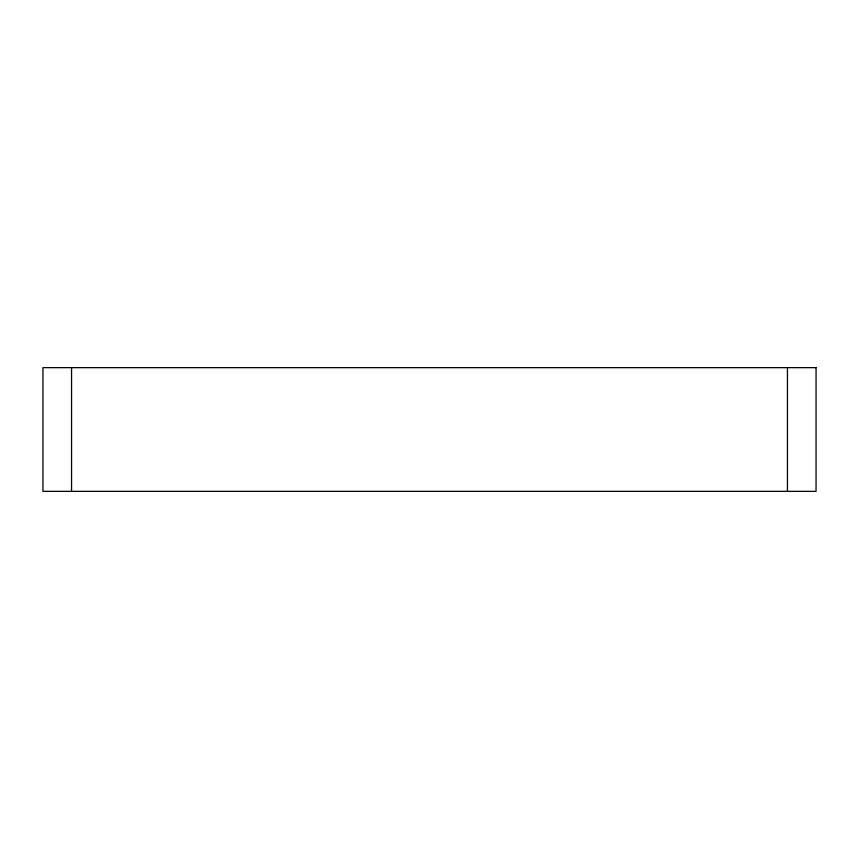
<?xml version="1.0" encoding="UTF-8"?>
<svg xmlns="http://www.w3.org/2000/svg" width="859" height="859" viewBox="0 0 859 859"><rect width="100%" height="100%" fill="white"/><g stroke="black" fill="none" stroke-linecap="round" stroke-linejoin="round"><path stroke-width="1.29" d="M787.445 367.652L787.445 491.348M71.555 367.652L71.555 491.348M816.05 367.652L42.95 367.652L42.95 491.348L816.05 491.348L816.05 367.652"/></g></svg>
